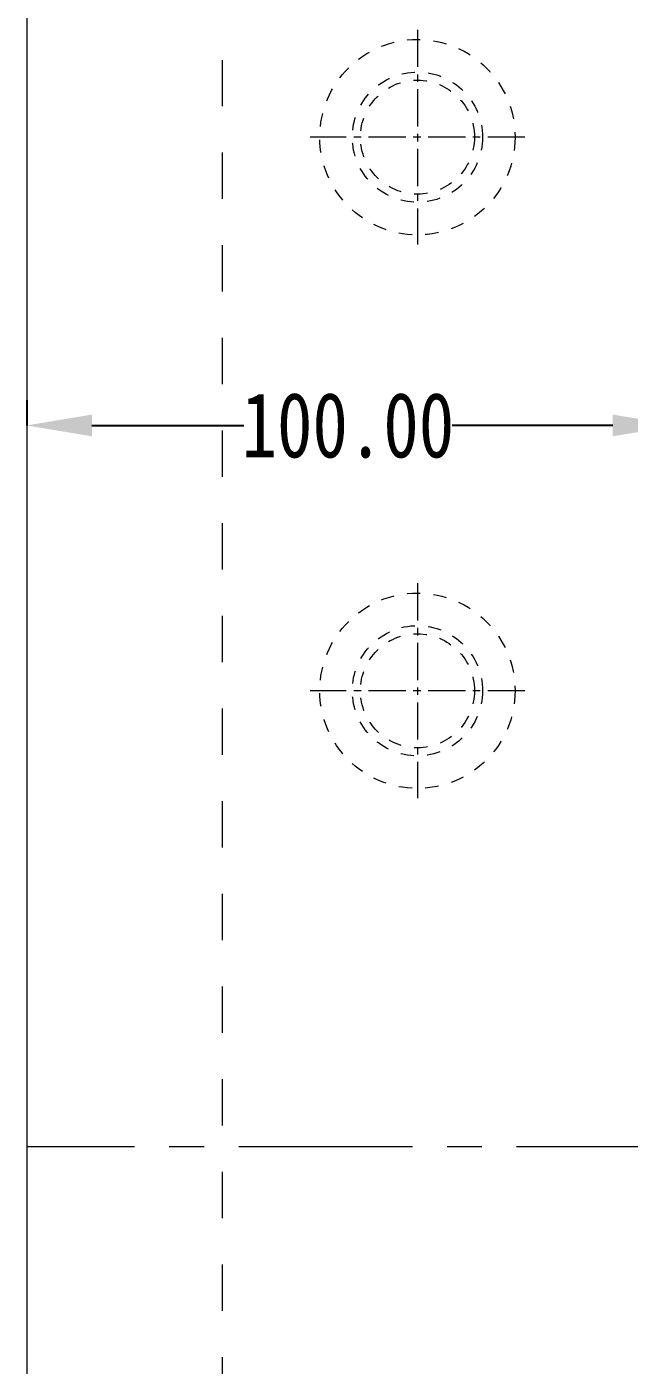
# Model space of a CAD drawing. Header units: millimetres. Extents: x 547 to 3706, y -10485 to 2068.
# Drawn here: x 1148.2 to 1240.7, y -932.4 to -726.9 of the extents above; entities that cross this region are included whole.
import ezdxf

# ---------------------------------------------------------------- set-up
doc = ezdxf.new("R2010")
doc.units = ezdxf.units.MM
doc.header["$LTSCALE"] = 16.335
doc.header["$PDMODE"] = 3
doc.header["$PDSIZE"] = 0.3125
doc.linetypes.add('CENTER', pattern=[0.6, 0.375, -0.075, 0.075, -0.075])
doc.linetypes.add('HIDDEN', pattern=[0.2, 0.1, -0.1])
doc.layers.get('0').update_dxf_attribs({"linetype": 'CONTINUOUS'})
doc.layers.get('Defpoints').update_dxf_attribs({"linetype": 'CONTINUOUS'})
doc.layers.add('moldbase', color=7, linetype='CONTINUOUS', lineweight=20)
doc.styles.get("Standard").update_dxf_attribs({"font": 'txt', "width": 0.8})
doc.dimstyles.new('11', dxfattribs={"dimtxt": 10, "dimasz": 10, "dimexe": 0, "dimexo": 0, "dimgap": 0, "dimtad": 0, "dimzin": 0, "dimdsep": 46, "dimtxsty": 'Standard', "dimcen": 0, "dimclrd": 4, "dimclre": 4, "dimclrt": 6, "dimazin": 0, "dimtfac": 1, "dimtofl": 0, "dimtmove": 0, "dimatfit": 3, "dimfxl": 0, "dimtolj": 1, "dimtzin": 0, "dimarcsym": 0})

# ---------------------------------------------------------------- blocks, each defined once
blk = doc.blocks.new('*D498')
at = {"color": 4, "lineweight": -2}
for p, q in [((1148.19, -784.22), (1148.19, -788.12)), ((1248.19, -784.22), (1248.19, -788.12)), ((1158.19, -788.12), (1181.51, -788.12)), ((1238.19, -788.12), (1213.51, -788.12))]:
    blk.add_line(p, q, dxfattribs=at)
at = {"color": 4}
for points in [[(1158.19, -786.45), (1158.19, -789.79), (1148.19, -788.12)], [(1238.19, -786.45), (1238.19, -789.79), (1248.19, -788.12)]]:
    blk.add_solid(points, dxfattribs=at)
at = {"layer": 'Defpoints', "color": 0}
for p in [(1148.19, -784.22), (1248.19, -784.22), (1148.19, -788.12)]:
    blk.add_point(p, dxfattribs=at)
at = {"color": 6, "insert": (1197.51, -788.12), "char_height": 10, "attachment_point": 5}
blk.add_mtext('\\A1;100.00', dxfattribs=at)

msp = doc.modelspace()

# ---------------------------------------------------------------- linework, layer by layer
at = {"layer": 'moldbase', "color": 8, "linetype": 'HIDDEN', "ltscale": 4.353841}
msp.add_line((1178.194, -603.998), (1178.194, -1193.857), dxfattribs=at)
at = {"layer": 'moldbase'}
msp.add_line((1148.194, -633.857), (1148.194, -1163.857), dxfattribs=at)
at = {"layer": 'moldbase', "color": 1, "linetype": 'CENTER', "ltscale": 0.932966}
for p, q in [((1208.194, -727.357), (1208.194, -760.357)), ((1224.694, -743.857), (1191.694, -743.857)), ((1208.194, -812.357), (1208.194, -845.357)), ((1224.694, -828.857), (1191.694, -828.857))]:
    msp.add_line(p, q, dxfattribs=at)
at = {"layer": 'moldbase', "color": 1, "linetype": 'CENTER', "ltscale": 4.353841}
msp.add_line((2018.194, -898.857), (1148.194, -898.857), dxfattribs=at)
at = {"layer": 'moldbase', "color": 8, "linetype": 'HIDDEN', "ltscale": 1.243955}
for centre, radius in [((1208.194, -743.857), 15), ((1208.194, -743.857), 10), ((1208.194, -743.857), 8.75), ((1208.194, -828.857), 15), ((1208.194, -828.857), 10), ((1208.194, -828.857), 8.75)]:
    msp.add_circle(centre, radius, dxfattribs=at)

# ---------------------------------------------------------------- dimensions: what is measured, and where the dimension line sits
dim = msp.add_linear_dim(base=(1148.194, -788.119), p1=(1248.194, -784.222), p2=(1148.194, -784.222), dimstyle='11')
dim.commit()
dim.dimension.update_dxf_attribs({"geometry": '*D498', "text_midpoint": (1197.505, -788.119), "dimtype": 160})

doc.saveas('drawing.dxf')
